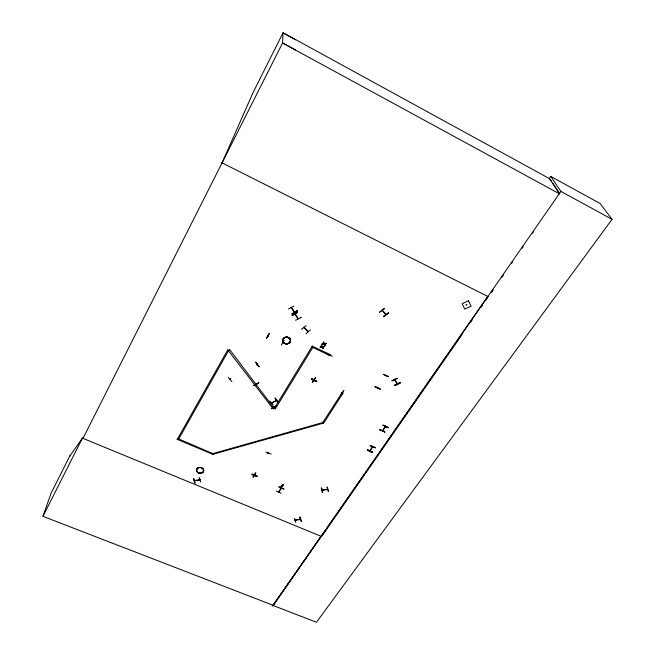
<?xml version="1.0" encoding="UTF-8"?>
<svg xmlns="http://www.w3.org/2000/svg" width="655" height="655" viewBox="0 0 655 655"><rect width="100%" height="100%" fill="white"/><g stroke="black" fill="none" stroke-linecap="round" stroke-linejoin="round"><path stroke-width="0.98" d="M294.603 311.944L291.295 307.293M294.815 313.843L294.963 313.696M293.874 306.114L288.511 308.939M314.097 380.121L314.375 379.597M297.509 312.468L292.195 315.333M291.148 307.441L294.365 312.361M283.861 488.982L278.981 486.829M268.362 452.834L268.263 453.702L268.067 453.186M268.493 453.334L268.542 452.916M280.356 488.614C285.04 480.557 283.148 486.468 280.365 488.425M283.034 484.446L280.406 488.605M281.65 486.125L281.552 486.698L281.224 485.994M281.151 488.139L281.167 488.597L280.97 488.081M281.151 487.803L281.134 488.597L281.257 487.746M281.208 493.166L276.197 491.045M281.101 486.501L281.306 485.977M281.437 487.819L278.834 492.093L279.104 491.455M282.706 342.311L282.559 342.549M278.629 492.069L278.637 491.627M278.825 491.348L278.883 492.069M278.612 492.003L279.071 491.406M275.247 398.166L278.211 402.432M278.244 402.424L275.256 398.174M549.07 178.962L550.789 176.449L600.144 203.517L612.04 219.31L316.455 622.25L273.119 605.507L487.77 296.42M276.353 406.051L271.317 408.712L276.353 405.92M276.091 400.844L276.426 400.123M229.766 349.696L274.248 408.491L275.28 408.679M227.694 349.762L273.274 409.015L274.257 408.229M273.422 406.698L273.896 407.23M273.594 406.608L273.708 407.082M272.079 402.792L271.669 403.251M271.604 402.678L271.522 403.087L276.484 400.426M271.702 402.899L276.566 400.623M268.313 453.628L268.247 452.9M295.642 50.001L282.575 43.001L559.779 193.978L549.52 178.635L283.099 32.75L282.575 43.001L83.005 438.375L82.399 438.138L69.692 456.322L69.823 455.921L51.033 493.354L42.96 516.337L273.127 605.294M268.288 335.63L268.182 336.187L267.911 335.737M268.01 335.565L268.149 336.162M269.213 333.444L266.519 338.185M329.596 355.428L329.301 355.288M375.037 386.777L380.219 389.176M257.128 476.234C252.044 475.849 248.433 471.952 257.12 476.259M255.597 473.066L253.01 477.127L255.622 473.049M254.697 474.58L254.705 475.374L254.672 474.908M254.951 474.638L254.721 475.325L254.779 474.85M255.106 475.325L255.139 474.973M255.106 475.53L255.163 475.039M254.517 474.859L254.525 475.26M253.616 385.467L258.676 382.741M253.297 477.053L255.892 473M259.036 366.726L255.655 362.133L258.979 366.62M256.244 384.092L256.572 384.534M256.514 384.501L256.4 384.305M256.416 384.002L256.727 384.747M256.76 384.788L256.768 384.37M256.956 364.622L256.768 364.377M257.366 364.655L256.85 364.901L257.128 364.18M257.268 364.172L257.309 364.655M382.856 430.474C381.791 431.489 383.633 429.328 385.394 426.208M231.886 381.668L228.3 377.403M230.282 379.008L230.38 379.237M230.601 379.122L230.716 378.836M178.717 438.948L228.775 350.253M323.103 423.212L213.227 454.202M177.21 439.341L212.384 454.161M212.351 454.439L212.818 453.334M200.684 482.006L199.235 477.339M199.456 479.403L199.488 479.984L199.341 479.566M199.84 479.337L199.873 479.91L194.502 480.844M199.963 479.525L199.308 479.804M194.47 480.328L194.551 480.819M194.953 480.197L195.075 480.385M195.223 482.784L194.887 483.03L193.659 478.477M307.588 331.086L307.842 331.242M303.977 327.312L308.169 331.365M372.376 451.991L367.365 449.78L372.392 451.95M367.373 449.928C377.878 453.931 369.076 452.408 367.381 449.756M379.785 429.885L384.944 432.013L379.925 429.483M377.738 387.277L377.804 387.891L377.919 387.367M177.677 438.506L212.834 453.628M311.33 379.171C322.055 383.511 313.819 381.546 311.485 378.754M311.469 378.778C327.664 386.737 300.801 373.113 316.627 381.619M295.569 519.898L295.651 520.471L295.692 520.013M300.383 518.899L300.391 519.448L295.266 520.185M378 387.662L377.558 387.433M385.852 375.904L385.926 375.348M268.067 453.563L268.509 453.301M314.523 379.785L314.326 380.105M278.645 492.003L281.257 488.081M329.833 355.272L329.342 355.657L329.629 354.887M256.252 384.444L256.555 384.837M298.271 318.633L295.094 313.761M375.094 386.655L380.309 389.054L375.037 386.745M322.751 490.03L322.252 490.038M327.025 489.367L327.68 489.416M304.46 328.016L304.403 327.639M369.993 450.706L372.834 446.53M385.386 426.536L385.099 427.003L385.615 426.61M385.574 426.708L382.602 430.834M222.07 162.866L253.166 92.322L283.099 32.75M394.556 379.728L397.249 384.149L397.11 383.306M394.482 379.36L395.022 379.949M397.421 383.986L394.834 379.638M42.96 516.337L82.432 438.08M379.908 429.696L384.903 432.054M294.341 518.342L295.855 522.551M321.286 488.114L322.661 492.306M177.161 439.611L227.662 350.016M266.528 338.348L269.344 333.469M199.922 479.689L194.478 480.655L194.977 480.754M274.248 408.491L312.337 346.012M275.272 408.941L312.82 347.428M320.172 347.256L322.096 347.125L320.172 347.256L320.385 346.732L321.924 346.806L320.385 346.732M321.924 346.806L321.384 345.103C321.245 347.944 326.829 345.971 322.35 346.569M323.84 343.703L323.308 342L324.266 343.474L326.165 343.335L324.438 343.793L324.962 345.463L324.012 344.022L322.08 344.162L322.301 343.629L323.832 343.539L322.301 343.629M323.267 348.018L323.038 348.558L322.522 346.888L324.241 346.438M324.962 345.463L325.183 344.915M322.522 346.888L324.258 346.601M324.438 343.793L325.953 343.867L326.165 343.335M311.764 346.937L329.768 355.526L330.333 354.355M327.058 353.962L332.421 356.295M312.435 382.152L315.333 377.583M315.554 377.673L312.681 382.119M271.145 454.079L265.905 451.999M213.194 454.48L212.785 453.612L322.759 422.573L341.894 393.016L341.795 392.378M322.751 422.303L323.767 423.024L342.892 393.221M342.434 392.722L341.844 392.754M340.96 395.088L343.875 390.429L341.198 395.211M280.635 488.712L283.263 484.708M322.17 490.21L327.639 489.26L322.203 490.366L322.203 489.817M230.175 379.417L230.683 379.139L230.347 379.54M370.272 445.711L375.462 447.684L370.435 445.482M372.703 446.775L369.821 451L369.788 450.566M383.273 374.382L388.579 376.699L383.363 374.259M273.119 605.507L560.909 191.416L550.789 176.449M462.111 334.443L321.605 536.502L82.399 438.138M470.274 322.702L472.026 320.189M480.77 307.613L482.522 305.099M486.018 300.064L487.181 298.385M501.705 277.499L503.449 274.994M511.58 263.302L512.742 261.632M522.035 248.27L523.198 246.599M532.49 233.237L533.645 231.567M272.144 606.383L321.081 536.289M379.785 429.893L379.933 429.475M383.028 425.185L388.194 427.518L383.2 425.144M372.67 447.259L372.548 446.522M370.05 451.025L369.993 450.272M278.866 486.984L283.877 489.105M370.296 445.646L375.299 447.922M385.361 427.011L385.066 426.569M383.052 425.316L388.022 427.756M306.147 325.715L301.374 329.293M304.059 327.639L307.94 331.733M310.437 329.858L306.024 333.772M269.893 401.04L273.168 405.15M384.452 308.341L379.646 312.189M379.605 312.124L384.616 308.513M385.607 313.917L385.476 314.4M383.453 316.357C398.789 305.418 373.268 324.135 388.652 313.09M228.742 350.499L229.733 349.942M291.917 313.77C308.48 304.477 281.077 320.655 297.223 310.74M297.37 312.271L292.212 315.514M292.187 315.44L297.354 312.271M314.203 379.933L314.785 379.99M314.662 380.383L314.703 379.81M295.601 320.287L301.038 317.503M256.735 364.745L257.251 364.467M253.755 385.639L258.848 382.815M281.167 486.305L281.724 486.542M391.903 380.833L397.298 378.254M391.936 380.899L397.331 378.328M394.629 385.206C411.479 377.468 383.175 390.994 400.008 382.651M394.654 385.377L400.033 382.692M400.189 383.06L394.809 385.623M322.604 492.486L321.548 487.893L322.375 492.552M194.895 483.005L193.43 478.527M341.918 392.533L342.344 392.926L341.853 392.738M281.216 486.329L281.666 486.526M275.026 398.273L278.211 402.604M304.256 328.188L304.378 327.656M299.736 517.008L301.235 521.355M300.383 519.243L295.102 520.045M328.515 491.487L327.115 486.927L328.253 491.504M323.308 342L324.274 343.638L326.174 343.498M324.945 345.3L324.004 343.859L322.08 344.162M295.225 520.537L295.192 519.98M394.801 380.162L394.67 379.27M301.456 521.314L300.006 517.123M377.82 387.875L377.673 387.277M397.2 384.092L396.93 383.388M385.787 314.744L382.012 310.167M341.894 393.016L342.909 393.483M312.345 346.258L330.349 354.609M221.39 162.53L488.352 296.715M283.083 33.028L295.618 39.783M560.909 191.416L612.04 219.31M382.184 310.044L386.049 314.556M284.164 340.338L281.298 345.119M297.992 318.748L294.815 314.122M255.679 362.24L258.962 366.784M301.046 317.544L300.866 317.118M550.004 179.167L551.666 181.656M552.779 183.318L558.33 191.604M322.53 347.06L323.275 348.182M321.916 346.634L321.155 345.66M324.446 343.957L325.191 345.087M322.088 346.953L323.038 348.558M322.358 346.741L321.384 345.103M322.759 422.573L323.111 423.482M322.759 490.267L322.579 489.752M397.389 383.633L397.438 384.059L397.2 383.322M394.785 379.335L395.022 380.072M385.664 375.282L385.885 375.88M385.574 426.29L385.607 426.724M385.279 426.274L385.386 427.019M372.351 446.816L372.384 447.25M329.809 354.977L329.768 355.526M327.565 488.933L327.574 489.482M327.115 488.966L327.181 489.522M314.351 380.121L314.334 379.343L314.236 380.187L314.048 379.679M300.015 519.161L299.941 518.948M257.104 476.398L252.028 474.228L257.087 476.455M466.311 304.46L466.082 304.993L466.655 305.156L466.884 304.624L466.311 304.46M492.994 290.026L491.25 292.531L493.01 290.034M468.448 300.784L462.127 303.674L464.804 309.078L471.117 306.212L468.448 300.784M284.008 343.032A3.856 3.381 1 0 0 290.378 341.312A3.856 3.381 1 0 0 285.465 337.325A3.856 3.381 1 0 0 284.008 343.032A3.848 3.373 1 0 0 290.37 341.312A3.848 3.373 1 0 0 285.474 337.333A3.848 3.373 1 0 0 284.016 343.032M284.008 342.909A3.848 3.381 1 0 0 290.378 341.19A3.848 3.381 1 0 0 285.474 337.202A3.848 3.381 1 0 0 284.008 342.909M284.016 342.901A3.832 3.365 1 0 0 290.361 341.19A3.832 3.365 1 0 0 285.474 337.219A3.832 3.365 1 0 0 284.016 342.901M197.794 472.501A3.586 2.89 6.4 0 0 203.623 471.027A3.586 2.89 6.4 0 0 198.874 467.613A3.586 2.89 6.4 0 0 197.794 472.501M197.818 472.435A3.562 2.874 6.4 0 0 203.607 470.961A3.562 2.874 6.4 0 0 198.891 467.572A3.562 2.874 6.4 0 0 197.818 472.435A3.562 2.866 6.4 0 0 203.599 470.961A3.562 2.866 6.4 0 0 198.891 467.58A3.562 2.866 6.4 0 0 197.818 472.435"/></g></svg>
